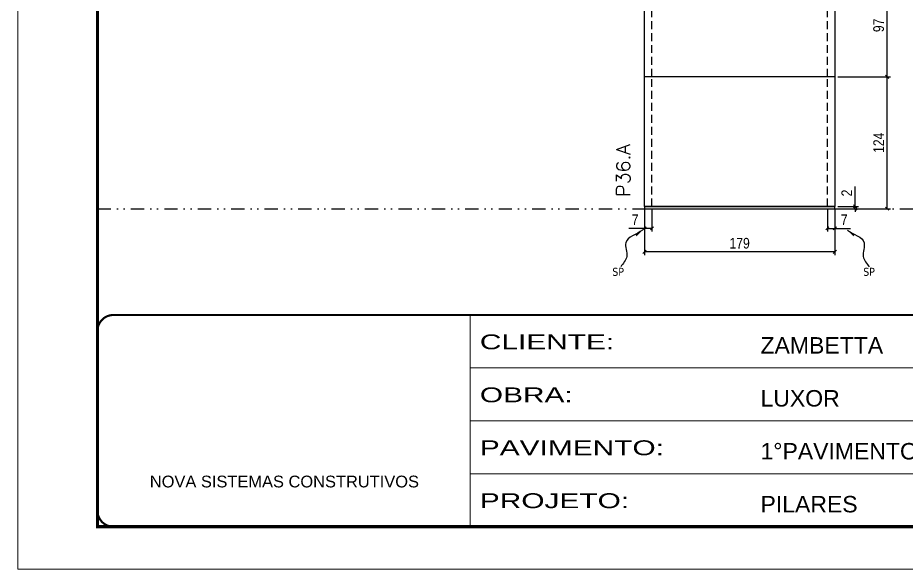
# Model space of a CAD drawing. Extents: x 14400 to 24104, y -21631 to 6985.
# Drawn here: x 14413 to 15249, y -3254 to -2735 of the extents above; entities that cross this region are included whole.
import ezdxf

# ---------------------------------------------------------------- set-up
doc = ezdxf.new("R2010")
doc.units = 0
for name, pattern in [('CONTINUO', [0]), ('DASHED', [0.75, 0.5, -0.25]), ('DIVIDE2', [0.625, 0.25, -0.125, 0, -0.125, 0, -0.125]), ('HIDDEN', [0.375, 0.25, -0.125])]:
    doc.linetypes.add(name, pattern=pattern)
for name, color, linetype in [('COTA', 241, 'Continuous'), ('Nível', 160, 'Continuous'), ('Painéis', 200, 'Continuous'), ('SARR_2.2x7', 40, 'Continuous'), ('texto', 7, 'Continuous')]:
    doc.layers.add(name, color=color, linetype=linetype)
for name, color, linetype, lineweight in [('Folhas', 255, 'Continuous', 9), ('SARRAFO DE PRESSAO', 251, 'DASHED', 9), ('Texto Seção', 7, 'Continuous', 15)]:
    doc.layers.add(name, color=color, linetype=linetype, lineweight=lineweight)
doc.styles.add('ARIAL', font='arial.ttf')
doc.styles.add('COTA TECNICA', font='techl___.ttf', dxfattribs={"height": 10})
doc.styles.add('COTA TECNICA-50', font='techl___.ttf', dxfattribs={"height": 10})
doc.styles.add('REGUA-120', font='ROMANS.shx', dxfattribs={"height": 15})
doc.styles.get("Standard").update_dxf_attribs({"font": 'arial.ttf'})
doc.styles.add('Tecnologia', font='')
doc.styles.get('Tecnologia').set_extended_font_data('Forgotten Futurist')
doc.dimstyles.new('COTA PAINEL-50', dxfattribs={"dimtxt": 10, "dimasz": 3, "dimexe": 3, "dimexo": 3, "dimgap": 3, "dimtad": 1, "dimdec": 1, "dimzin": 12, "dimdsep": 46, "dimtxsty": 'COTA TECNICA-50', "dimblk1": 'OBLIQUE', "dimblk2": 'OBLIQUE', "dimsah": 1, "dimcen": 0.9, "dimclrd": 4, "dimclre": 4, "dimclrt": 240, "dimadec": 1, "dimazin": 3, "dimtfac": 1, "dimtdec": 1, "dimtmove": 0, "dimatfit": 3, "dimfxl": 1, "dimtolj": 1, "dimtzin": 12, "dimarcsym": 0})
doc.dimstyles.new('PAINEL', dxfattribs={"dimtxt": 10, "dimasz": 3, "dimexe": 3, "dimexo": 3, "dimgap": 3, "dimtad": 1, "dimdec": 1, "dimzin": 12, "dimdsep": 46, "dimtxsty": 'COTA TECNICA', "dimblk1": 'OBLIQUE', "dimblk2": 'OBLIQUE', "dimsah": 1, "dimcen": 0.9, "dimclrd": 4, "dimclre": 4, "dimclrt": 240, "dimadec": 1, "dimazin": 3, "dimtfac": 1, "dimtdec": 1, "dimtmove": 0, "dimatfit": 3, "dimfxl": 1, "dimtolj": 1, "dimtzin": 12, "dimarcsym": 0})
doc.dimstyles.get("Standard").update_dxf_attribs({"dimtxt": 0.18, "dimasz": 0.18, "dimexe": 0.18, "dimexo": 0.0625, "dimgap": 0.09, "dimtad": 0, "dimtih": 1, "dimtoh": 1, "dimdec": 4, "dimzin": 0, "dimdsep": 46, "dimtxsty": 'Standard', "dimcen": 0.09, "dimadec": 0, "dimazin": 0, "dimtfac": 1, "dimtdec": 4, "dimtofl": 0, "dimtmove": 0, "dimatfit": 3, "dimfxl": 1, "dimtolj": 1, "dimtzin": 0, "dimarcsym": 0})

# ---------------------------------------------------------------- blocks, each defined once
blk = doc.blocks.new('9999999999')
at = {"color": 30, "linetype": 'CONTINUO'}
for p, q in [((98564.56, 34230.21), (98564.56, 34429.45)), ((98564.56, 34379.64), (99583.98, 34379.64)), ((98564.56, 34329.83), (99487.98, 34329.83)), ((98564.56, 34280.02), (99487.98, 34280.02))]:
    blk.add_line(p, q, dxfattribs=at)
at = {"color": 30, "linetype": 'CONTINUO', "const_width": 2}
blk.add_lwpolyline([(99583.98, 34230.21), (99583.98, 34414.45, 0.414214), (99568.98, 34429.45), (98228.98, 34429.45, 0.414214), (98213.98, 34414.45), (98213.98, 34245.21, 0.414214), (98228.98, 34230.21), (99583.98, 34230.21)], format="xyb", dxfattribs=at)
at = {"layer": 'Folhas'}
blk.add_lwpolyline([(98138.98, 34190.21), (99623.98, 34190.21), (99623.98, 35240.21), (98138.98, 35240.21)], close=True, dxfattribs=at)
at = {"layer": 'Folhas', "color": 30, "const_width": 3}
blk.add_lwpolyline([(98213.98, 34230.21), (99583.98, 34230.21), (99583.98, 35200.21), (98213.98, 35200.21)], close=True, dxfattribs=at)
at = {"color": 7, "linetype": 'Continuous', "ltscale": 5, "style": 'ARIAL'}
for s, height, p in [('ZAMBETTA', 15.483, (98837.68, 34393.13)), ('LUXOR', 15.483, (98837.68, 34343.32)), ('1°PAVIMENTO - 1°ETAPA', 15.4829, (98837.68, 34293.51)), ('NOVA SISTEMAS CONSTRUTIVOS', 11.0592, (98263.19, 34267.21)), ('PILARES', 15.483, (98837.68, 34243.7))]:
    blk.add_text(s, height=height, dxfattribs=at).set_placement(p)
at = {"layer": 'Folhas', "color": 7, "style": 'Tecnologia', "width": 1.5}
for s, p in [('CLIENTE:', (98573.65, 34397.17)), ('OBRA:', (98573.65, 34347.31)), ('PAVIMENTO:', (98573.65, 34297.5)), ('PROJETO:', (98573.65, 34247.69))]:
    blk.add_text(s, height=14, dxfattribs=at).set_placement(p)
blk = doc.blocks.new('_Oblique')
at = {"color": 0, "linetype": 'ByBlock', "lineweight": -2}
blk.add_line((-0.5, -0.5), (0.5, 0.5), dxfattribs=at)
blk = doc.blocks.new('*D1794')
at = {"layer": 'COTA', "color": 4, "lineweight": -2, "transparency": 16777216}
for p, q in [((15003.04, -2915.59), (15003.04, -2958.27)), ((15182.04, -2915.59), (15182.04, -2958.27)), ((15182.04, -2955.27), (15003.04, -2955.27))]:
    blk.add_line(p, q, dxfattribs=at)
at = {"layer": 'Defpoints', "color": 0, "transparency": 16777216}
for p in [(15003.04, -2912.59), (15182.04, -2912.59), (15003.04, -2955.27)]:
    blk.add_point(p, dxfattribs=at)
at = {"layer": 'COTA', "color": 4, "lineweight": -2, "transparency": 16777216, "xscale": 3, "yscale": 3, "zscale": 3, "rotation": 180}
blk.add_blockref('_Oblique', (15003.04, -2955.27), dxfattribs=at)
at = {"layer": 'COTA', "color": 4, "lineweight": -2, "transparency": 16777216, "xscale": 3, "yscale": 3, "zscale": 3}
blk.add_blockref('_Oblique', (15182.04, -2955.27), dxfattribs=at)
at = {"layer": 'COTA', "color": 240, "transparency": 16777216, "insert": (15092.54, -2947.17), "char_height": 10, "attachment_point": 5, "style": 'COTA TECNICA'}
blk.add_mtext('\\A1;179', dxfattribs=at)
blk = doc.blocks.new('*D1795')
at = {"layer": 'COTA', "color": 4, "lineweight": -2, "transparency": 16777216}
for p, q in [((15175.04, -2915.59), (15175.04, -2936.1)), ((15182.04, -2917.59), (15182.04, -2936.1)), ((15175.04, -2933.1), (15182.04, -2933.1)), ((15182.04, -2933.1), (15196.77, -2933.1))]:
    blk.add_line(p, q, dxfattribs=at)
at = {"layer": 'Defpoints', "color": 0, "transparency": 16777216}
for p in [(15175.04, -2912.59), (15182.04, -2914.59), (15182.04, -2933.1)]:
    blk.add_point(p, dxfattribs=at)
at = {"layer": 'COTA', "color": 4, "lineweight": -2, "transparency": 16777216, "xscale": 3, "yscale": 3, "zscale": 3, "rotation": 180}
blk.add_blockref('_Oblique', (15175.04, -2933.1), dxfattribs=at)
at = {"layer": 'COTA', "color": 4, "lineweight": -2, "transparency": 16777216, "xscale": 3, "yscale": 3, "zscale": 3}
blk.add_blockref('_Oblique', (15182.04, -2933.1), dxfattribs=at)
at = {"layer": 'COTA', "color": 240, "transparency": 16777216, "insert": (15190.9, -2925.03), "char_height": 10, "attachment_point": 5, "style": 'COTA TECNICA-50'}
blk.add_mtext('\\A1;7', dxfattribs=at)
blk = doc.blocks.new('*D1796')
at = {"layer": 'COTA', "color": 4, "lineweight": -2, "transparency": 16777216}
for p, q in [((15010.04, -2915.59), (15010.04, -2936.1)), ((15003.04, -2917.59), (15003.04, -2936.1)), ((15003.04, -2933.1), (14988.31, -2933.1)), ((15010.04, -2933.1), (15003.04, -2933.1))]:
    blk.add_line(p, q, dxfattribs=at)
at = {"layer": 'Defpoints', "color": 0, "transparency": 16777216}
for p in [(15003.04, -2914.59), (15010.04, -2912.59), (15003.04, -2933.1)]:
    blk.add_point(p, dxfattribs=at)
at = {"layer": 'COTA', "color": 4, "lineweight": -2, "transparency": 16777216, "xscale": 3, "yscale": 3, "zscale": 3, "rotation": 180}
blk.add_blockref('_Oblique', (15003.04, -2933.1), dxfattribs=at)
at = {"layer": 'COTA', "color": 4, "lineweight": -2, "transparency": 16777216, "xscale": 3, "yscale": 3, "zscale": 3}
blk.add_blockref('_Oblique', (15010.04, -2933.1), dxfattribs=at)
at = {"layer": 'COTA', "color": 240, "transparency": 16777216, "insert": (14994.17, -2925.03), "char_height": 10, "attachment_point": 5, "style": 'COTA TECNICA-50'}
blk.add_mtext('\\A1;7', dxfattribs=at)
blk = doc.blocks.new('*D1811')
at = {"layer": 'COTA', "color": 4, "linetype": 'ByBlock', "lineweight": -2, "transparency": 16777216}
for p, q in [((15185.04, -2790.59), (15234.4, -2790.59)), ((15231.4, -2914.59), (15231.4, -2790.59)), ((15185.04, -2914.59), (15234.4, -2914.59))]:
    blk.add_line(p, q, dxfattribs=at)
at = {"layer": 'Defpoints', "color": 0, "linetype": 'ByBlock', "transparency": 16777216}
for p in [(15182.04, -2790.59), (15231.4, -2790.59), (15182.04, -2914.59)]:
    blk.add_point(p, dxfattribs=at)
at = {"layer": 'COTA', "color": 4, "linetype": 'ByBlock', "lineweight": -2, "transparency": 16777216, "xscale": 3, "yscale": 3, "zscale": 3}
for p, rotation in [((15231.4, -2790.59), 90), ((15231.4, -2914.59), 270)]:
    blk.add_blockref('_Oblique', p, dxfattribs=dict(at, rotation=rotation))
at = {"layer": 'COTA', "color": 240, "linetype": 'ByBlock', "transparency": 16777216, "insert": (15223.33, -2852.59), "char_height": 10, "attachment_point": 5, "rotation": 90, "style": 'COTA TECNICA'}
blk.add_mtext('\\A1;124', dxfattribs=at)
blk = doc.blocks.new('*D1797')
at = {"layer": 'COTA', "color": 4, "lineweight": -2, "transparency": 16777216}
for p, q in [((15201.29, -2912.59), (15201.29, -2893.79)), ((15185.04, -2912.59), (15204.29, -2912.59)), ((15185.04, -2914.59), (15204.29, -2914.59)), ((15201.29, -2914.59), (15201.29, -2912.59)), ((15201.29, -2914.59), (15201.29, -2917.59))]:
    blk.add_line(p, q, dxfattribs=at)
at = {"layer": 'Defpoints', "color": 0, "transparency": 16777216}
for p in [(15182.04, -2912.59), (15182.04, -2914.59), (15201.29, -2914.59)]:
    blk.add_point(p, dxfattribs=at)
at = {"layer": 'COTA', "color": 4, "lineweight": -2, "transparency": 16777216, "xscale": 3, "yscale": 3, "zscale": 3}
for p, rotation in [((15201.29, -2912.59), 270), ((15201.29, -2914.59), 90)]:
    blk.add_blockref('_Oblique', p, dxfattribs=dict(at, rotation=rotation))
at = {"layer": 'COTA', "color": 240, "transparency": 16777216, "insert": (15193.29, -2899.84), "char_height": 10, "attachment_point": 5, "rotation": 90, "style": 'COTA TECNICA-50'}
blk.add_mtext('\\A1;2', dxfattribs=at)
blk = doc.blocks.new('*D1812')
at = {"layer": 'COTA', "color": 4, "linetype": 'ByBlock', "lineweight": -2, "transparency": 16777216}
for p, q in [((15185.04, -2790.59), (15234.4, -2790.59)), ((15231.4, -2914.59), (15231.4, -2790.59)), ((15185.04, -2914.59), (15234.4, -2914.59))]:
    blk.add_line(p, q, dxfattribs=at)
at = {"layer": 'Defpoints', "color": 0, "linetype": 'ByBlock', "transparency": 16777216}
for p in [(15182.04, -2790.59), (15231.4, -2790.59), (15182.04, -2914.59)]:
    blk.add_point(p, dxfattribs=at)
at = {"layer": 'COTA', "color": 4, "linetype": 'ByBlock', "lineweight": -2, "transparency": 16777216, "xscale": 3, "yscale": 3, "zscale": 3}
for p, rotation in [((15231.4, -2790.59), 90), ((15231.4, -2914.59), 270)]:
    blk.add_blockref('_Oblique', p, dxfattribs=dict(at, rotation=rotation))
at = {"layer": 'COTA', "color": 240, "linetype": 'ByBlock', "transparency": 16777216, "insert": (15223.33, -2852.59), "char_height": 10, "attachment_point": 5, "rotation": 90, "style": 'COTA TECNICA'}
blk.add_mtext('\\A1;124', dxfattribs=at)
blk = doc.blocks.new('*D1813')
at = {"layer": 'COTA', "color": 4, "lineweight": -2, "transparency": 16777216}
for p, q in [((15185.04, -2693.59), (15234.4, -2693.59)), ((15231.4, -2790.59), (15231.4, -2693.59)), ((15185.04, -2790.59), (15234.4, -2790.59))]:
    blk.add_line(p, q, dxfattribs=at)
at = {"layer": 'Defpoints', "color": 0, "transparency": 16777216}
for p in [(15182.04, -2693.59), (15231.4, -2693.59), (15182.04, -2790.59)]:
    blk.add_point(p, dxfattribs=at)
at = {"layer": 'COTA', "color": 4, "lineweight": -2, "transparency": 16777216, "xscale": 3, "yscale": 3, "zscale": 3}
for p, rotation in [((15231.4, -2693.59), 90), ((15231.4, -2790.59), 270)]:
    blk.add_blockref('_Oblique', p, dxfattribs=dict(at, rotation=rotation))
at = {"layer": 'COTA', "color": 240, "transparency": 16777216, "insert": (15223.3, -2742.09), "char_height": 10, "attachment_point": 5, "rotation": 90, "style": 'COTA TECNICA'}
blk.add_mtext('\\A1;97', dxfattribs=at)

msp = doc.modelspace()

# ---------------------------------------------------------------- linework, layer by layer
at = {"layer": 'Nível', "color": 4, "linetype": 'DIVIDE2', "ltscale": 50}
msp.add_line((14488.47, -2914.59), (15858.47, -2914.59), dxfattribs=at)
at = {"layer": 'Painéis'}
for p, q in [((15003.04, -2912.59), (15003.04, -2614.59)), ((15182.04, -2665.59), (15182.04, -2912.59)), ((15182.04, -2790.59), (15003.04, -2790.59)), ((15003.04, -2912.59), (15182.04, -2912.59))]:
    msp.add_line(p, q, dxfattribs=at)
msp.add_lwpolyline([(15182.04, -2912.59), (15003.04, -2912.59), (15003.04, -2914.59), (15182.04, -2914.59)], close=True, dxfattribs=at)
at = {"layer": 'SARR_2.2x7', "linetype": 'HIDDEN', "ltscale": 30}
for p, q in [((15010.04, -2790.59), (15010.04, -2693.59)), ((15175.04, -2790.59), (15175.04, -2693.59)), ((15010.04, -2912.59), (15010.04, -2790.59)), ((15175.04, -2912.59), (15175.04, -2790.59))]:
    msp.add_line(p, q, dxfattribs=at)

# ---------------------------------------------------------------- block references
at = {"layer": 'SARRAFO DE PRESSAO', "color": 6, "linetype": 'ByBlock'}
msp.add_blockref('9999999999', (-83725.51, -37444.08), dxfattribs=at)

# ---------------------------------------------------------------- texts
at = {"layer": 'texto', "color": 0, "char_height": 7.5, "attachment_point": 5}
for insert in [(14978.26, -2974.08), (15214.28, -2974.08)]:
    msp.add_mtext('{\\fTahoma|b0|i0|c0|p34;\\C4;SP}', dxfattribs=dict(at, insert=insert))
at = {"layer": 'Texto Seção', "insert": (14989.57, -2903.34), "char_height": 13, "width": 285.3299, "attachment_point": 7, "rotation": 90, "style": 'REGUA-120'}
msp.add_mtext('\\pt26;P36.A', dxfattribs=at)

# ---------------------------------------------------------------- dimensions: what is measured, and where the dimension line sits
at = {"layer": 'COTA'}
for base, p1, p2, angle, dimstyle, picture, middle in [((15231.4, -2693.59), (15182.04, -2790.59), (15182.04, -2693.59), 90, 'PAINEL', '*D1813', (15223.3, -2742.09)), ((15003.04, -2933.1), (15010.04, -2912.59), (15003.04, -2914.59), 180, 'COTA PAINEL-50', '*D1796', (14994.17, -2925.03))]:
    dim = msp.add_linear_dim(base=base, p1=p1, p2=p2, angle=angle, dimstyle=dimstyle, dxfattribs=at)
    dim.commit()
    dim.dimension.update_dxf_attribs({"geometry": picture, "text_midpoint": middle})
at = {"layer": 'COTA', "linetype": 'ByBlock'}
for picture in ['*D1811', '*D1812']:
    dim = msp.add_aligned_dim(p1=(15182.04, -2914.59), p2=(15182.04, -2790.59), distance=-49.37, dimstyle='PAINEL', dxfattribs=at)
    dim.commit()
    dim.dimension.update_dxf_attribs({"geometry": picture, "text_midpoint": (15223.33, -2852.59)})
at = {"layer": 'COTA'}
dim = msp.add_linear_dim(base=(15201.29, -2914.59), p1=(15182.04, -2912.59), p2=(15182.04, -2914.59), angle=90, dimstyle='COTA PAINEL-50', dxfattribs=at)
dim.commit()
dim.dimension.update_dxf_attribs({"geometry": '*D1797', "text_midpoint": (15201.29, -2899.84), "dimtype": 160})
dim = msp.add_linear_dim(base=(15003.04, -2955.27), p1=(15182.04, -2912.59), p2=(15003.04, -2912.59), angle=180, dimstyle='PAINEL', override={"dimarcsym": 2}, dxfattribs=at)
dim.commit()
dim.dimension.update_dxf_attribs({"geometry": '*D1794', "text_midpoint": (15092.54, -2947.17)})
dim = msp.add_linear_dim(base=(15182.04, -2933.1), p1=(15175.04, -2912.59), p2=(15182.04, -2914.59), dimstyle='COTA PAINEL-50', dxfattribs=at)
dim.commit()
dim.dimension.update_dxf_attribs({"geometry": '*D1795', "text_midpoint": (15190.9, -2925.03)})

# ---------------------------------------------------------------- leaders
at = {"layer": 'COTA', "path_type": 1}
for points in [[(15001.21, -2934.77), (14985.42, -2946.61), (14986.35, -2959.61), (14980.79, -2969.39)], [(15193.87, -2934.77), (15209.65, -2946.61), (15208.73, -2959.61), (15214.28, -2969.39)]]:
    msp.add_leader(points, dimstyle='Standard', override={"dimasz": 8}, dxfattribs=at)

doc.saveas('drawing.dxf')
